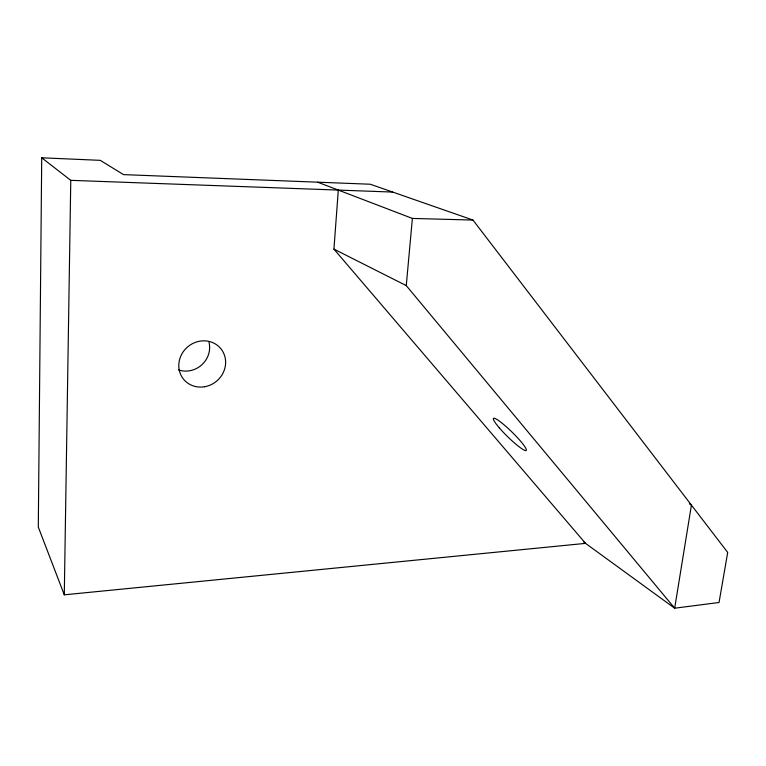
<?xml version="1.0" encoding="UTF-8"?>
<svg xmlns="http://www.w3.org/2000/svg" width="766" height="766" viewBox="0 0 766 766"><rect width="100%" height="100%" fill="white"/><g stroke="black" fill="none" stroke-linecap="round" stroke-linejoin="round"><path stroke-width="1.15" d="M583.644 541.983L674.674 608.204L719.044 602.488L727.7 552.449L472.967 220.062L370.275 184.233L123.517 174.619L100.269 160.343L41.718 157.796L38.3 527.094L64.287 594.818L585.54 543.372L333.928 249.113L338.304 190.083M64.287 594.818L70.769 180.336L41.718 157.796M689.39 503.913L691.43 505.12L674.674 608.204L406.267 285.603L412.376 218.425L317.66 182.184M412.376 218.425L472.967 220.062M70.769 180.336L392.719 192.065M333.928 249.113L406.267 285.603M209.022 342.325A23.104 21.687 -38.6 0 1 201.774 364.836A23.104 21.687 -38.6 0 1 178.507 369.93M499.279 427.811A22.903 3.169 44.4 0 0 526.108 450.523A22.903 3.169 44.4 0 0 504.162 424.91A22.903 3.169 44.4 0 0 499.279 427.811M204.627 386.744A24.091 22.425 -40.1 0 0 221.173 349.105A24.091 22.425 -40.1 0 0 180.824 356.046A24.091 22.425 -40.1 0 0 204.627 386.744"/></g></svg>
